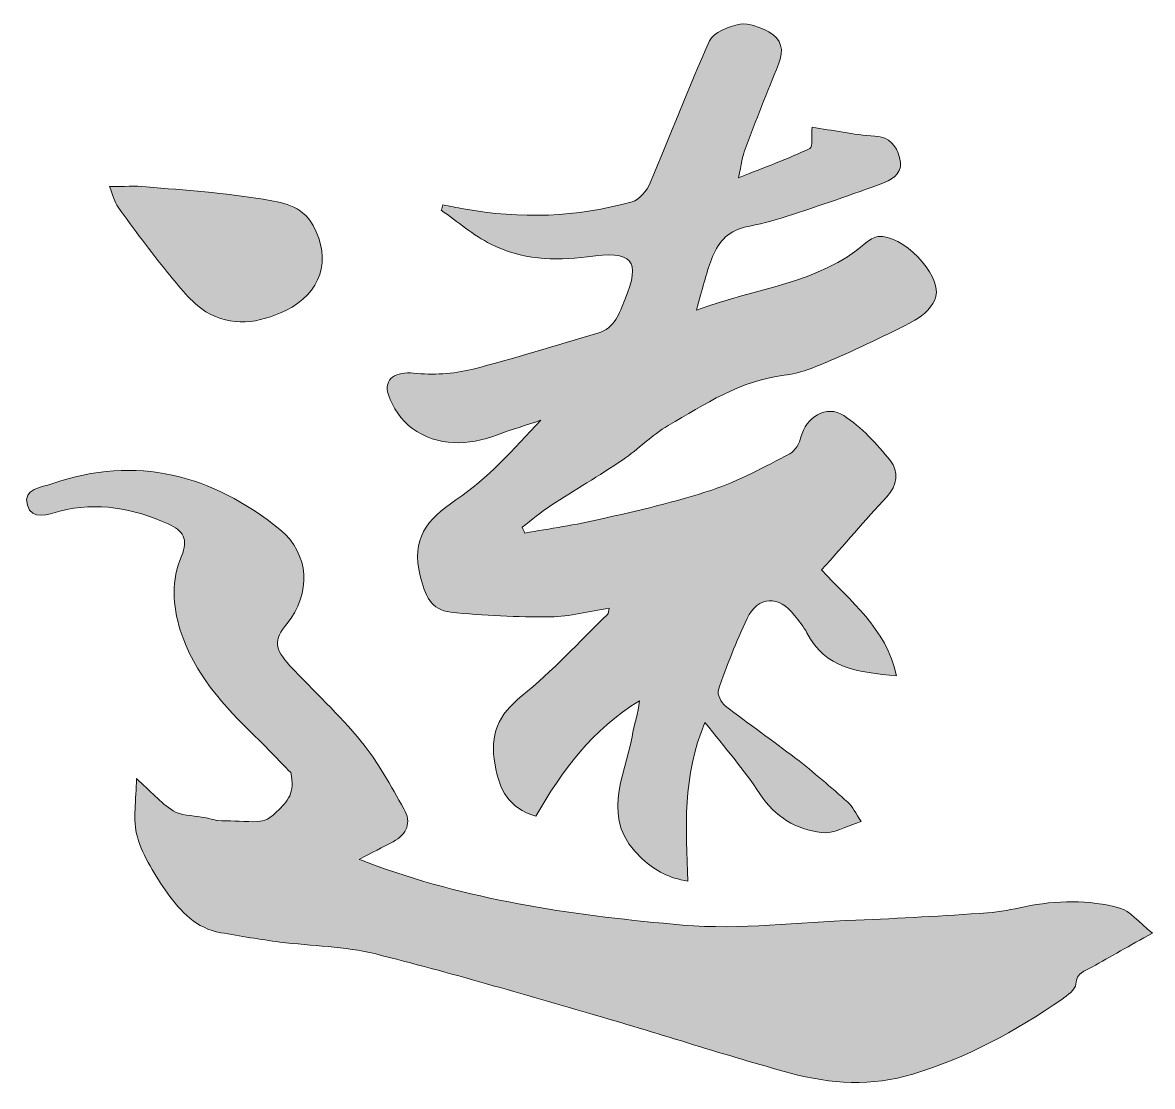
# Model space of a CAD drawing. Header units: inches. Extents: x -3272461 to -2504170, y 403793 to 1071042.
# Drawn here: x -2944894 to -2943698, y 838321 to 839447 of the extents above; entities that cross this region are included whole.
import ezdxf

# ---------------------------------------------------------------- set-up
doc = ezdxf.new("R2010")
doc.units = ezdxf.units.IN
doc.header["$LTSCALE"] = 1000
doc.header["$MEASUREMENT"] = 0
doc.layers.get('0').update_dxf_attribs({"lineweight": 18})

msp = doc.modelspace()

# ---------------------------------------------------------------- hatches: boundary and pattern name
h = msp.add_hatch(color=256)
edge = h.paths.add_edge_path(flags=0)
edge.add_spline(control_points=[(-2944165.2, 839196), (-2944159, 839212.4), (-2944148.9, 839225.8), (-2944130, 839230)], knot_values=[0, 0, 0, 0, 51.218065, 51.218065, 51.218065, 51.218065], weights=[1, 1, 1, 1], degree=3, periodic=0)
edge.add_spline(control_points=[(-2944130, 839230), (-2944115.2, 839233.2), (-2944100.3, 839236.7), (-2944085.9, 839241.4)], knot_values=[0, 0, 0, 0, 45.564726, 45.564726, 45.564726, 45.564726], weights=[1, 1, 1, 1], degree=3, periodic=0)
edge.add_spline(control_points=[(-2944085.9, 839241.4), (-2944051.1, 839252.8), (-2944016.3, 839264.4), (-2943982, 839277.4)], knot_values=[0, 0, 0, 0, 109.994376, 109.994376, 109.994376, 109.994376], weights=[1, 1, 1, 1], degree=3, periodic=0)
edge.add_spline(control_points=[(-2943982, 839277.4), (-2943971.5, 839281.3), (-2943961.7, 839289.4), (-2943966, 839303.7)], knot_values=[0, 0, 0, 0, 34.605464, 34.605464, 34.605464, 34.605464], weights=[1, 1, 1, 1], degree=3, periodic=0)
edge.add_spline(control_points=[(-2943966, 839303.7), (-2943969.7, 839316.6), (-2943976.1, 839325.4), (-2943992.1, 839326.5)], knot_values=[0, 0, 0, 0, 37.511516, 37.511516, 37.511516, 37.511516], weights=[1, 1, 1, 1], degree=3, periodic=0)
edge.add_spline(control_points=[(-2943992.1, 839326.5), (-2944014.7, 839328), (-2944037.2, 839332.7), (-2944058.7, 839335.9)], knot_values=[0, 0, 0, 0, 67.314942, 67.314942, 67.314942, 67.314942], weights=[1, 1, 1, 1], degree=3, periodic=0)
edge.add_spline(control_points=[(-2944058.7, 839335.9), (-2944059.3, 839328.1), (-2944057.6, 839315.1), (-2944061.1, 839313.4)], knot_values=[0, 0, 0, 0, 23.085635, 23.085635, 23.085635, 23.085635], weights=[1, 1, 1, 1], degree=3, periodic=0)
edge.add_spline(control_points=[(-2944061.1, 839313.4), (-2944084, 839302.4), (-2944107.9, 839293.8), (-2944136.4, 839282.5)], knot_values=[0, 0, 0, 0, 81.393183, 81.393183, 81.393183, 81.393183], weights=[1, 1, 1, 1], degree=3, periodic=0)
edge.add_spline(control_points=[(-2944136.4, 839282.5), (-2944133.2, 839297.1), (-2944132.4, 839305.3), (-2944129.6, 839312.8)], knot_values=[0, 0, 0, 0, 31.031593, 31.031593, 31.031593, 31.031593], weights=[1, 1, 1, 1], degree=3, periodic=0)
edge.add_spline(control_points=[(-2944129.6, 839312.8), (-2944118.1, 839342.9), (-2944106.3, 839372.8), (-2944094.1, 839402.7)], knot_values=[0, 0, 0, 0, 96.659971, 96.659971, 96.659971, 96.659971], weights=[1, 1, 1, 1], degree=3, periodic=0)
edge.add_spline(control_points=[(-2944094.1, 839402.7), (-2944088.1, 839417.3), (-2944090.8, 839429.5), (-2944104.4, 839436.7)], knot_values=[0, 0, 0, 0, 39.695113, 39.695113, 39.695113, 39.695113], weights=[1, 1, 1, 1], degree=3, periodic=0)
edge.add_spline(control_points=[(-2944104.4, 839436.7), (-2944113.6, 839441.6), (-2944125.4, 839446.6), (-2944134.9, 839444.9)], knot_values=[0, 0, 0, 0, 32.216004, 32.216004, 32.216004, 32.216004], weights=[1, 1, 1, 1], degree=3, periodic=0)
edge.add_spline(control_points=[(-2944134.9, 839444.9), (-2944146.7, 839442.7), (-2944163, 839436.4), (-2944167.2, 839427.2)], knot_values=[0, 0, 0, 0, 37.854248, 37.854248, 37.854248, 37.854248], weights=[1, 1, 1, 1], degree=3, periodic=0)
edge.add_spline(control_points=[(-2944167.2, 839427.2), (-2944189.7, 839377.8), (-2944208.7, 839326.8), (-2944230, 839276.9)], knot_values=[0, 0, 0, 0, 162.940741, 162.940741, 162.940741, 162.940741], weights=[1, 1, 1, 1], degree=3, periodic=0)
edge.add_spline(control_points=[(-2944230, 839276.9), (-2944233.4, 839268.8), (-2944241.4, 839259.2), (-2944249.1, 839257)], knot_values=[0, 0, 0, 0, 28.311681, 28.311681, 28.311681, 28.311681], weights=[1, 1, 1, 1], degree=3, periodic=0)
edge.add_spline(control_points=[(-2944249.1, 839257), (-2944307.8, 839240.5), (-2944367.4, 839238.5), (-2944427.4, 839249.5)], knot_values=[0, 0, 0, 0, 180.087882, 180.087882, 180.087882, 180.087882], weights=[1, 1, 1, 1], degree=3, periodic=0)
edge.add_spline(control_points=[(-2944427.4, 839249.5), (-2944434.7, 839250.8), (-2944442, 839252.2), (-2944449.4, 839253.6)], knot_values=[0, 0, 0, 0, 22.316623, 22.316623, 22.316623, 22.316623], weights=[1, 1, 1, 1], degree=3, periodic=0)
edge.add_spline(control_points=[(-2944449.4, 839253.6), (-2944449.9, 839251.8), (-2944450.5, 839249.9), (-2944451.1, 839248.1)], knot_values=[0, 0, 0, 0, 5.771272, 5.771272, 5.771272, 5.771272], weights=[1, 1, 1, 1], degree=3, periodic=0)
edge.add_spline(control_points=[(-2944451.1, 839248.1), (-2944433.7, 839235.9), (-2944417.3, 839221.5), (-2944398.5, 839212.1)], knot_values=[0, 0, 0, 0, 63.854733, 63.854733, 63.854733, 63.854733], weights=[1, 1, 1, 1], degree=3, periodic=0)
edge.add_spline(control_points=[(-2944398.5, 839212.1), (-2944366.6, 839196), (-2944331.5, 839194), (-2944296.4, 839198.9)], knot_values=[0, 0, 0, 0, 104.558746, 104.558746, 104.558746, 104.558746], weights=[1, 1, 1, 1], degree=3, periodic=0)
edge.add_spline(control_points=[(-2944296.4, 839198.9), (-2944248.9, 839205.5), (-2944239.1, 839195.5), (-2944256.9, 839153.2)], knot_values=[0, 0, 0, 0, 89.3018, 89.3018, 89.3018, 89.3018], weights=[1, 1, 1, 1], degree=3, periodic=0)
edge.add_spline(control_points=[(-2944256.9, 839153.2), (-2944262.6, 839139.5), (-2944267.1, 839123), (-2944285.5, 839117.8)], knot_values=[0, 0, 0, 0, 47.489668, 47.489668, 47.489668, 47.489668], weights=[1, 1, 1, 1], degree=3, periodic=0)
edge.add_spline(control_points=[(-2944285.5, 839117.8), (-2944330, 839105.3), (-2944374, 839090.8), (-2944418.8, 839079.6)], knot_values=[0, 0, 0, 0, 138.725523, 138.725523, 138.725523, 138.725523], weights=[1, 1, 1, 1], degree=3, periodic=0)
edge.add_spline(control_points=[(-2944418.8, 839079.6), (-2944438.6, 839074.8), (-2944460.2, 839073.4), (-2944480.4, 839075.7)], knot_values=[0, 0, 0, 0, 62.030065, 62.030065, 62.030065, 62.030065], weights=[1, 1, 1, 1], degree=3, periodic=0)
edge.add_spline(control_points=[(-2944480.4, 839075.7), (-2944498.4, 839077.6), (-2944512.7, 839070), (-2944507, 839052.8)], knot_values=[0, 0, 0, 0, 43.65304, 43.65304, 43.65304, 43.65304], weights=[1, 1, 1, 1], degree=3, periodic=0)
edge.add_spline(control_points=[(-2944507, 839052.8), (-2944502.5, 839039.6), (-2944493.3, 839025.4), (-2944482.1, 839017.4)], knot_values=[0, 0, 0, 0, 43.90798, 43.90798, 43.90798, 43.90798], weights=[1, 1, 1, 1], degree=3, periodic=0)
edge.add_spline(control_points=[(-2944482.1, 839017.4), (-2944454.3, 838997.5), (-2944423, 838998.8), (-2944391.6, 839010.4)], knot_values=[0, 0, 0, 0, 94.792275, 94.792275, 94.792275, 94.792275], weights=[1, 1, 1, 1], degree=3, periodic=0)
edge.add_spline(control_points=[(-2944391.6, 839010.4), (-2944376.5, 839016), (-2944361.1, 839020.7), (-2944345.7, 839025.8)], knot_values=[0, 0, 0, 0, 48.425693, 48.425693, 48.425693, 48.425693], weights=[1, 1, 1, 1], degree=3, periodic=0)
edge.add_spline(control_points=[(-2944345.7, 839025.8), (-2944374.6, 838995.3), (-2944402, 838963.9), (-2944435.5, 838941.4)], knot_values=[0, 0, 0, 0, 123.501583, 123.501583, 123.501583, 123.501583], weights=[1, 1, 1, 1], degree=3, periodic=0)
edge.add_spline(control_points=[(-2944435.5, 838941.4), (-2944466.8, 838920.5), (-2944483.1, 838900), (-2944473.4, 838861.2)], knot_values=[0, 0, 0, 0, 96.491121, 96.491121, 96.491121, 96.491121], weights=[1, 1, 1, 1], degree=3, periodic=0)
edge.add_spline(control_points=[(-2944473.4, 838861.2), (-2944468.2, 838840.3), (-2944462.3, 838825.1), (-2944441, 838822.7)], knot_values=[0, 0, 0, 0, 54.486351, 54.486351, 54.486351, 54.486351], weights=[1, 1, 1, 1], degree=3, periodic=0)
edge.add_spline(control_points=[(-2944441, 838822.7), (-2944406.1, 838818.9), (-2944370.7, 838817.5), (-2944335.5, 838817.8)], knot_values=[0, 0, 0, 0, 105.661691, 105.661691, 105.661691, 105.661691], weights=[1, 1, 1, 1], degree=3, periodic=0)
edge.add_spline(control_points=[(-2944335.5, 838817.8), (-2944315.1, 838818), (-2944294.7, 838823.6), (-2944273.4, 838826.8)], knot_values=[0, 0, 0, 0, 62.830699, 62.830699, 62.830699, 62.830699], weights=[1, 1, 1, 1], degree=3, periodic=0)
edge.add_spline(control_points=[(-2944273.4, 838826.8), (-2944274.1, 838823.8), (-2944274, 838821.5), (-2944275.1, 838820.4)], knot_values=[0, 0, 0, 0, 6.68476, 6.68476, 6.68476, 6.68476], weights=[1, 1, 1, 1], degree=3, periodic=0)
edge.add_spline(control_points=[(-2944275.1, 838820.4), (-2944305.1, 838791.3), (-2944333.3, 838760.1), (-2944365.7, 838734.1)], knot_values=[0, 0, 0, 0, 125.23449, 125.23449, 125.23449, 125.23449], weights=[1, 1, 1, 1], degree=3, periodic=0)
edge.add_spline(control_points=[(-2944365.7, 838734.1), (-2944391.1, 838713.8), (-2944399.9, 838693.3), (-2944394.2, 838661.3)], knot_values=[0, 0, 0, 0, 83.048712, 83.048712, 83.048712, 83.048712], weights=[1, 1, 1, 1], degree=3, periodic=0)
edge.add_spline(control_points=[(-2944394.2, 838661.3), (-2944389.4, 838634.7), (-2944380.2, 838615.5), (-2944350.9, 838606.7)], knot_values=[0, 0, 0, 0, 74.265126, 74.265126, 74.265126, 74.265126], weights=[1, 1, 1, 1], degree=3, periodic=0)
edge.add_spline(control_points=[(-2944350.9, 838606.7), (-2944323.8, 838654.6), (-2944290.8, 838698.7), (-2944241.3, 838728.9)], knot_values=[0, 0, 0, 0, 166.01808, 166.01808, 166.01808, 166.01808], weights=[1, 1, 1, 1], degree=3, periodic=0)
edge.add_spline(control_points=[(-2944241.3, 838728.9), (-2944242.7, 838715.8), (-2944247, 838703.5), (-2944249.2, 838690.9)], knot_values=[0, 0, 0, 0, 38.834269, 38.834269, 38.834269, 38.834269], weights=[1, 1, 1, 1], degree=3, periodic=0)
edge.add_spline(control_points=[(-2944249.2, 838690.9), (-2944257.1, 838647.3), (-2944284.1, 838603.8), (-2944238.6, 838561.8)], knot_values=[0, 0, 0, 0, 138.443535, 138.443535, 138.443535, 138.443535], weights=[1, 1, 1, 1], degree=3, periodic=0)
edge.add_spline(control_points=[(-2944238.6, 838561.8), (-2944223.5, 838548), (-2944210.4, 838541.8), (-2944190.1, 838537.9)], knot_values=[0, 0, 0, 0, 54.949852, 54.949852, 54.949852, 54.949852], weights=[1, 1, 1, 1], degree=3, periodic=0)
edge.add_spline(control_points=[(-2944190.1, 838537.9), (-2944192.2, 838593.9), (-2944196.1, 838648.9), (-2944172, 838706.1)], knot_values=[0, 0, 0, 0, 170.750179, 170.750179, 170.750179, 170.750179], weights=[1, 1, 1, 1], degree=3, periodic=0)
edge.add_spline(control_points=[(-2944172, 838706.1), (-2944151, 838679), (-2944130.4, 838656), (-2944113.9, 838630.3)], knot_values=[0, 0, 0, 0, 95.564653, 95.564653, 95.564653, 95.564653], weights=[1, 1, 1, 1], degree=3, periodic=0)
edge.add_spline(control_points=[(-2944113.9, 838630.3), (-2944097.8, 838605.6), (-2944075.4, 838593), (-2944048.6, 838589.4)], knot_values=[0, 0, 0, 0, 79.685179, 79.685179, 79.685179, 79.685179], weights=[1, 1, 1, 1], degree=3, periodic=0)
edge.add_spline(control_points=[(-2944048.6, 838589.4), (-2944036.4, 838587.7), (-2944022.9, 838596.2), (-2944006.7, 838601.1)], knot_values=[0, 0, 0, 0, 43.851146, 43.851146, 43.851146, 43.851146], weights=[1, 1, 1, 1], degree=3, periodic=0)
edge.add_spline(control_points=[(-2944006.7, 838601.1), (-2944012.6, 838609.8), (-2944015.6, 838616.9), (-2944020.8, 838621.6)], knot_values=[0, 0, 0, 0, 24.919164, 24.919164, 24.919164, 24.919164], weights=[1, 1, 1, 1], degree=3, periodic=0)
edge.add_spline(control_points=[(-2944020.8, 838621.6), (-2944038.8, 838637.5), (-2944057, 838653.3), (-2944076, 838668)], knot_values=[0, 0, 0, 0, 72.106112, 72.106112, 72.106112, 72.106112], weights=[1, 1, 1, 1], degree=3, periodic=0)
edge.add_spline(control_points=[(-2944076, 838668), (-2944100.5, 838687), (-2944126.1, 838704.5), (-2944150.5, 838723.6)], knot_values=[0, 0, 0, 0, 92.956996, 92.956996, 92.956996, 92.956996], weights=[1, 1, 1, 1], degree=3, periodic=0)
edge.add_spline(control_points=[(-2944150.5, 838723.6), (-2944154.9, 838727), (-2944159.4, 838736.1), (-2944157.8, 838740.4)], knot_values=[0, 0, 0, 0, 19.17138, 19.17138, 19.17138, 19.17138], weights=[1, 1, 1, 1], degree=3, periodic=0)
edge.add_spline(control_points=[(-2944157.8, 838740.4), (-2944148.8, 838766.1), (-2944139.2, 838791.5), (-2944127.4, 838816)], knot_values=[0, 0, 0, 0, 81.470705, 81.470705, 81.470705, 81.470705], weights=[1, 1, 1, 1], degree=3, periodic=0)
edge.add_spline(control_points=[(-2944127.4, 838816), (-2944115.9, 838840), (-2944093.2, 838840.7), (-2944077.2, 838819.3)], knot_values=[0, 0, 0, 0, 63.705578, 63.705578, 63.705578, 63.705578], weights=[1, 1, 1, 1], degree=3, periodic=0)
edge.add_spline(control_points=[(-2944077.2, 838819.3), (-2944072.6, 838813.2), (-2944067.4, 838807.4), (-2944064.1, 838800.7)], knot_values=[0, 0, 0, 0, 22.797035, 22.797035, 22.797035, 22.797035], weights=[1, 1, 1, 1], degree=3, periodic=0)
edge.add_spline(control_points=[(-2944064.1, 838800.7), (-2944044.7, 838762.8), (-2944009.6, 838759.1), (-2943969.3, 838755.4)], knot_values=[0, 0, 0, 0, 110.710861, 110.710861, 110.710861, 110.710861], weights=[1, 1, 1, 1], degree=3, periodic=0)
edge.add_spline(control_points=[(-2943969.3, 838755.4), (-2943980.4, 838806.3), (-2944018.6, 838834.3), (-2944048.5, 838867.4)], knot_values=[0, 0, 0, 0, 139.305714, 139.305714, 139.305714, 139.305714], weights=[1, 1, 1, 1], degree=3, periodic=0)
edge.add_spline(control_points=[(-2944048.5, 838867.4), (-2944024.7, 838894.2), (-2944002.5, 838919.9), (-2943979.6, 838944.8)], knot_values=[0, 0, 0, 0, 103.56107, 103.56107, 103.56107, 103.56107], weights=[1, 1, 1, 1], degree=3, periodic=0)
edge.add_spline(control_points=[(-2943979.6, 838944.8), (-2943968.2, 838957.1), (-2943966.9, 838971.8), (-2943975.8, 838983)], knot_values=[0, 0, 0, 0, 42.159445, 42.159445, 42.159445, 42.159445], weights=[1, 1, 1, 1], degree=3, periodic=0)
edge.add_spline(control_points=[(-2943975.8, 838983), (-2943990.1, 839000.9), (-2944006.3, 839018.4), (-2944025.2, 839030.8)], knot_values=[0, 0, 0, 0, 69.032252, 69.032252, 69.032252, 69.032252], weights=[1, 1, 1, 1], degree=3, periodic=0)
edge.add_spline(control_points=[(-2944025.2, 839030.8), (-2944043.3, 839042.8), (-2944065.5, 839028.7), (-2944070.4, 839008)], knot_values=[0, 0, 0, 0, 59.379836, 59.379836, 59.379836, 59.379836], weights=[1, 1, 1, 1], degree=3, periodic=0)
edge.add_spline(control_points=[(-2944070.4, 839008), (-2944071.9, 839001.4), (-2944076.6, 838993.2), (-2944082.1, 838990.3)], knot_values=[0, 0, 0, 0, 21.803104, 21.803104, 21.803104, 21.803104], weights=[1, 1, 1, 1], degree=3, periodic=0)
edge.add_spline(control_points=[(-2944082.1, 838990.3), (-2944109.2, 838976.4), (-2944136.2, 838961.5), (-2944164.9, 838951.9)], knot_values=[0, 0, 0, 0, 91.351934, 91.351934, 91.351934, 91.351934], weights=[1, 1, 1, 1], degree=3, periodic=0)
edge.add_spline(control_points=[(-2944164.9, 838951.9), (-2944203.3, 838939.1), (-2944243, 838930.2), (-2944282.4, 838921.1)], knot_values=[0, 0, 0, 0, 121.551509, 121.551509, 121.551509, 121.551509], weights=[1, 1, 1, 1], degree=3, periodic=0)
edge.add_spline(control_points=[(-2944282.4, 838921.1), (-2944308.9, 838914.9), (-2944336, 838911.2), (-2944362.8, 838906.4)], knot_values=[0, 0, 0, 0, 81.676214, 81.676214, 81.676214, 81.676214], weights=[1, 1, 1, 1], degree=3, periodic=0)
edge.add_spline(control_points=[(-2944362.8, 838906.4), (-2944363.7, 838908.4), (-2944364.6, 838910.5), (-2944365.5, 838912.5)], knot_values=[0, 0, 0, 0, 6.752187, 6.752187, 6.752187, 6.752187], weights=[1, 1, 1, 1], degree=3, periodic=0)
edge.add_spline(control_points=[(-2944365.5, 838912.5), (-2944355.4, 838920.3), (-2944345.7, 838928.6), (-2944335, 838935.6)], knot_values=[0, 0, 0, 0, 38.239486, 38.239486, 38.239486, 38.239486], weights=[1, 1, 1, 1], degree=3, periodic=0)
edge.add_spline(control_points=[(-2944335, 838935.6), (-2944309.9, 838952), (-2944284, 838967.1), (-2944259.1, 838983.8)], knot_values=[0, 0, 0, 0, 89.943437, 89.943437, 89.943437, 89.943437], weights=[1, 1, 1, 1], degree=3, periodic=0)
edge.add_spline(control_points=[(-2944259.1, 838983.8), (-2944242.5, 838995.1), (-2944228.2, 839010.1), (-2944210.9, 839020.2)], knot_values=[0, 0, 0, 0, 60.40609, 60.40609, 60.40609, 60.40609], weights=[1, 1, 1, 1], degree=3, periodic=0)
edge.add_spline(control_points=[(-2944210.9, 839020.2), (-2944172.3, 839042.7), (-2944134.7, 839067.8), (-2944088.2, 839073.4)], knot_values=[0, 0, 0, 0, 134.828369, 134.828369, 134.828369, 134.828369], weights=[1, 1, 1, 1], degree=3, periodic=0)
edge.add_spline(control_points=[(-2944088.2, 839073.4), (-2944071.8, 839075.4), (-2944055.5, 839081.9), (-2944040.1, 839088.6)], knot_values=[0, 0, 0, 0, 50.641183, 50.641183, 50.641183, 50.641183], weights=[1, 1, 1, 1], degree=3, periodic=0)
edge.add_spline(control_points=[(-2944040.1, 839088.6), (-2944009.6, 839101.9), (-2943979.3, 839115.9), (-2943949.9, 839131.6)], knot_values=[0, 0, 0, 0, 99.940145, 99.940145, 99.940145, 99.940145], weights=[1, 1, 1, 1], degree=3, periodic=0)
edge.add_spline(control_points=[(-2943949.9, 839131.6), (-2943940.4, 839136.7), (-2943930, 839146.9), (-2943927.6, 839156.8)], knot_values=[0, 0, 0, 0, 34.470565, 34.470565, 34.470565, 34.470565], weights=[1, 1, 1, 1], degree=3, periodic=0)
edge.add_spline(control_points=[(-2943927.6, 839156.8), (-2943921.7, 839180.7), (-2943964.3, 839223.3), (-2943988.7, 839220.1)], knot_values=[0, 0, 0, 0, 96.222997, 96.222997, 96.222997, 96.222997], weights=[1, 1, 1, 1], degree=3, periodic=0)
edge.add_spline(control_points=[(-2943988.7, 839220.1), (-2943993.3, 839219.5), (-2943998.2, 839216.6), (-2944001.8, 839213.5)], knot_values=[0, 0, 0, 0, 14.912026, 14.912026, 14.912026, 14.912026], weights=[1, 1, 1, 1], degree=3, periodic=0)
edge.add_spline(control_points=[(-2944001.8, 839213.5), (-2944052.1, 839169.9), (-2944117.3, 839166), (-2944181, 839142.4)], knot_values=[0, 0, 0, 0, 194.32497, 194.32497, 194.32497, 194.32497], weights=[1, 1, 1, 1], degree=3, periodic=0)
edge.add_spline(control_points=[(-2944181, 839142.4), (-2944174.6, 839164.6), (-2944171, 839180.7), (-2944165.2, 839196)], knot_values=[0, 0, 0, 0, 55.880095, 55.880095, 55.880095, 55.880095], weights=[1, 1, 1, 1], degree=3, periodic=0)
edge = h.paths.add_edge_path(flags=0)
edge.add_spline(control_points=[(-2944615.7, 839142), (-2944578.3, 839159.9), (-2944566.7, 839195.8), (-2944586.8, 839232)], knot_values=[0, 0, 0, 0, 107.801225, 107.801225, 107.801225, 107.801225], weights=[1, 1, 1, 1], degree=3, periodic=0)
edge.add_spline(control_points=[(-2944586.8, 839232), (-2944598.9, 839253.7), (-2944620.4, 839256.5), (-2944639.5, 839259.6)], knot_values=[0, 0, 0, 0, 62.055023, 62.055023, 62.055023, 62.055023], weights=[1, 1, 1, 1], degree=3, periodic=0)
edge.add_spline(control_points=[(-2944639.5, 839259.6), (-2944680.5, 839266.5), (-2944722.1, 839269.1), (-2944763.5, 839272.9)], knot_values=[0, 0, 0, 0, 124.701503, 124.701503, 124.701503, 124.701503], weights=[1, 1, 1, 1], degree=3, periodic=0)
edge.add_spline(control_points=[(-2944763.5, 839272.9), (-2944775.1, 839274), (-2944786.9, 839273.1), (-2944802.1, 839273.1)], knot_values=[0, 0, 0, 0, 38.614831, 38.614831, 38.614831, 38.614831], weights=[1, 1, 1, 1], degree=3, periodic=0)
edge.add_spline(control_points=[(-2944802.1, 839273.1), (-2944798.2, 839263.4), (-2944796.9, 839256.4), (-2944793.1, 839251.2)], knot_values=[0, 0, 0, 0, 23.777546, 23.777546, 23.777546, 23.777546], weights=[1, 1, 1, 1], degree=3, periodic=0)
edge.add_spline(control_points=[(-2944793.1, 839251.2), (-2944776.1, 839227.9), (-2944759, 839204.6), (-2944740.7, 839182.3)], knot_values=[0, 0, 0, 0, 86.584984, 86.584984, 86.584984, 86.584984], weights=[1, 1, 1, 1], degree=3, periodic=0)
edge.add_spline(control_points=[(-2944740.7, 839182.3), (-2944728.4, 839167.3), (-2944716.1, 839150.6), (-2944700.1, 839140.7)], knot_values=[0, 0, 0, 0, 58.36591, 58.36591, 58.36591, 58.36591], weights=[1, 1, 1, 1], degree=3, periodic=0)
edge.add_spline(control_points=[(-2944700.1, 839140.7), (-2944673.1, 839124.2), (-2944644.3, 839128.2), (-2944615.7, 839142)], knot_values=[0, 0, 0, 0, 88.379787, 88.379787, 88.379787, 88.379787], weights=[1, 1, 1, 1], degree=3, periodic=0)
edge = h.paths.add_edge_path(flags=0)
edge.add_spline(control_points=[(-2944614.5, 838810.3), (-2944588.6, 838842.2), (-2944590.2, 838884.3), (-2944622, 838910.2)], knot_values=[0, 0, 0, 0, 112.098403, 112.098403, 112.098403, 112.098403], weights=[1, 1, 1, 1], degree=3, periodic=0)
edge.add_spline(control_points=[(-2944622, 838910.2), (-2944693.4, 838968.3), (-2944773.5, 838989.4), (-2944863.1, 838958.6)], knot_values=[0, 0, 0, 0, 257.938711, 257.938711, 257.938711, 257.938711], weights=[1, 1, 1, 1], degree=3, periodic=0)
edge.add_spline(control_points=[(-2944863.1, 838958.6), (-2944874, 838954.8), (-2944894.2, 838953.6), (-2944889.1, 838935.9)], knot_values=[0, 0, 0, 0, 39.901311, 39.901311, 39.901311, 39.901311], weights=[1, 1, 1, 1], degree=3, periodic=0)
edge.add_spline(control_points=[(-2944889.1, 838935.9), (-2944884.2, 838919.2), (-2944866.9, 838926.4), (-2944854.8, 838929.5)], knot_values=[0, 0, 0, 0, 39.906656, 39.906656, 39.906656, 39.906656], weights=[1, 1, 1, 1], degree=3, periodic=0)
edge.add_spline(control_points=[(-2944854.8, 838929.5), (-2944814.7, 838940), (-2944777, 838932.4), (-2944740.1, 838916.2)], knot_values=[0, 0, 0, 0, 117.810699, 117.810699, 117.810699, 117.810699], weights=[1, 1, 1, 1], degree=3, periodic=0)
edge.add_spline(control_points=[(-2944740.1, 838916.2), (-2944724.3, 838909.3), (-2944718.4, 838899.9), (-2944726, 838882)], knot_values=[0, 0, 0, 0, 42.859218, 42.859218, 42.859218, 42.859218], weights=[1, 1, 1, 1], degree=3, periodic=0)
edge.add_spline(control_points=[(-2944726, 838882), (-2944736.7, 838856.6), (-2944735.5, 838830.1), (-2944727.3, 838803.8)], knot_values=[0, 0, 0, 0, 79.883367, 79.883367, 79.883367, 79.883367], weights=[1, 1, 1, 1], degree=3, periodic=0)
edge.add_spline(control_points=[(-2944727.3, 838803.8), (-2944712.8, 838757.4), (-2944681, 838723.3), (-2944647.2, 838690.5)], knot_values=[0, 0, 0, 0, 140.346525, 140.346525, 140.346525, 140.346525], weights=[1, 1, 1, 1], degree=3, periodic=0)
edge.add_spline(control_points=[(-2944647.2, 838690.5), (-2944635.6, 838679.2), (-2944624.6, 838667.4), (-2944610.4, 838652.9)], knot_values=[0, 0, 0, 0, 52.578677, 52.578677, 52.578677, 52.578677], weights=[1, 1, 1, 1], degree=3, periodic=0)
edge.add_spline(control_points=[(-2944610.4, 838652.9), (-2944605.4, 838631.2), (-2944613.4, 838623), (-2944625.3, 838611.3)], knot_values=[0, 0, 0, 0, 47.073419, 47.073419, 47.073419, 47.073419], weights=[1, 1, 1, 1], degree=3, periodic=0)
edge.add_spline(control_points=[(-2944625.3, 838611.3), (-2944636.6, 838600.9), (-2944638.9, 838602), (-2944649.4, 838600.9)], knot_values=[0, 0, 0, 0, 27.143306, 27.143306, 27.143306, 27.143306], weights=[1, 1, 1, 1], degree=3, periodic=0)
edge.add_spline(control_points=[(-2944649.4, 838600.9), (-2944664.5, 838601.5), (-2944675.5, 838601.7), (-2944688, 838602.2)], knot_values=[0, 0, 0, 0, 38.653325, 38.653325, 38.653325, 38.653325], weights=[1, 1, 1, 1], degree=3, periodic=0)
edge.add_spline(control_points=[(-2944688, 838602.2), (-2944688, 838602.2), (-2944699.6, 838605.2), (-2944704.7, 838605.8)], knot_values=[0, 0, 0, 0, 17.08578, 17.08578, 17.08578, 17.08578], weights=[1, 1, 1, 1], degree=3, periodic=0)
edge.add_spline(control_points=[(-2944704.7, 838605.8), (-2944714.9, 838607.8), (-2944726.8, 838607.2), (-2944734.9, 838612.5)], knot_values=[0, 0, 0, 0, 31.132616, 31.132616, 31.132616, 31.132616], weights=[1, 1, 1, 1], degree=3, periodic=0)
edge.add_spline(control_points=[(-2944734.9, 838612.5), (-2944748.2, 838621.1), (-2944759.1, 838633.5), (-2944773.7, 838646.7)], knot_values=[0, 0, 0, 0, 51.834846, 51.834846, 51.834846, 51.834846], weights=[1, 1, 1, 1], degree=3, periodic=0)
edge.add_spline(control_points=[(-2944773.7, 838646.7), (-2944773.7, 838624.2), (-2944777.9, 838603.2), (-2944772.7, 838584.8)], knot_values=[0, 0, 0, 0, 62.151543, 62.151543, 62.151543, 62.151543], weights=[1, 1, 1, 1], degree=3, periodic=0)
edge.add_spline(control_points=[(-2944772.7, 838584.8), (-2944766.6, 838563.7), (-2944753.7, 838543.9), (-2944740.9, 838525.5)], knot_values=[0, 0, 0, 0, 67.641814, 67.641814, 67.641814, 67.641814], weights=[1, 1, 1, 1], degree=3, periodic=0)
edge.add_spline(control_points=[(-2944740.9, 838525.5), (-2944727.1, 838505.8), (-2944710.2, 838488), (-2944684.4, 838483.5)], knot_values=[0, 0, 0, 0, 72.355395, 72.355395, 72.355395, 72.355395], weights=[1, 1, 1, 1], degree=3, periodic=0)
edge.add_spline(control_points=[(-2944684.4, 838483.5), (-2944663.6, 838479.9), (-2944642.7, 838476.3), (-2944621.8, 838473.6)], knot_values=[0, 0, 0, 0, 63.442265, 63.442265, 63.442265, 63.442265], weights=[1, 1, 1, 1], degree=3, periodic=0)
edge.add_spline(control_points=[(-2944621.8, 838473.6), (-2944588, 838469.3), (-2944553.2, 838469.3), (-2944520.5, 838461)], knot_values=[0, 0, 0, 0, 102.098108, 102.098108, 102.098108, 102.098108], weights=[1, 1, 1, 1], degree=3, periodic=0)
edge.add_spline(control_points=[(-2944520.5, 838461), (-2944442.1, 838441.3), (-2944364.4, 838418.4), (-2944286.7, 838395.9)], knot_values=[0, 0, 0, 0, 242.786488, 242.786488, 242.786488, 242.786488], weights=[1, 1, 1, 1], degree=3, periodic=0)
edge.add_spline(control_points=[(-2944286.7, 838395.9), (-2944218.1, 838376), (-2944150.4, 838353.7), (-2944081.6, 838334.9)], knot_values=[0, 0, 0, 0, 214.001843, 214.001843, 214.001843, 214.001843], weights=[1, 1, 1, 1], degree=3, periodic=0)
edge.add_spline(control_points=[(-2944081.6, 838334.9), (-2944039.1, 838323.3), (-2943995.3, 838320.8), (-2943952.1, 838333.8)], knot_values=[0, 0, 0, 0, 131.196002, 131.196002, 131.196002, 131.196002], weights=[1, 1, 1, 1], degree=3, periodic=0)
edge.add_spline(control_points=[(-2943952.1, 838333.8), (-2943895, 838351), (-2943843.4, 838379.3), (-2943794.4, 838412.9)], knot_values=[0, 0, 0, 0, 177.101159, 177.101159, 177.101159, 177.101159], weights=[1, 1, 1, 1], degree=3, periodic=0)
edge.add_spline(control_points=[(-2943794.4, 838412.9), (-2943788.4, 838417), (-2943779.8, 838423.3), (-2943779.5, 838429.2)], knot_values=[0, 0, 0, 0, 22.723278, 22.723278, 22.723278, 22.723278], weights=[1, 1, 1, 1], degree=3, periodic=0)
edge.add_spline(control_points=[(-2943779.5, 838429.2), (-2943778.7, 838441.5), (-2943770.1, 838442.9), (-2943762.6, 838447.1)], knot_values=[0, 0, 0, 0, 26.375551, 26.375551, 26.375551, 26.375551], weights=[1, 1, 1, 1], degree=3, periodic=0)
edge.add_spline(control_points=[(-2943762.6, 838447.1), (-2943742.7, 838458.2), (-2943722.8, 838469.5), (-2943698.5, 838483.1)], knot_values=[0, 0, 0, 0, 73.517255, 73.517255, 73.517255, 73.517255], weights=[1, 1, 1, 1], degree=3, periodic=0)
edge.add_spline(control_points=[(-2943698.5, 838483.1), (-2943713.5, 838495), (-2943722.1, 838506.5), (-2943733, 838509.5)], knot_values=[0, 0, 0, 0, 43.774862, 43.774862, 43.774862, 43.774862], weights=[1, 1, 1, 1], degree=3, periodic=0)
edge.add_spline(control_points=[(-2943733, 838509.5), (-2943766, 838518.6), (-2943800, 838518), (-2943833.8, 838510.9)], knot_values=[0, 0, 0, 0, 101.779183, 101.779183, 101.779183, 101.779183], weights=[1, 1, 1, 1], degree=3, periodic=0)
edge.add_spline(control_points=[(-2943833.8, 838510.9), (-2943846.8, 838508.2), (-2943859.8, 838505.3), (-2943872.9, 838504.4)], knot_values=[0, 0, 0, 0, 39.689253, 39.689253, 39.689253, 39.689253], weights=[1, 1, 1, 1], degree=3, periodic=0)
edge.add_spline(control_points=[(-2943872.9, 838504.4), (-2943919.4, 838501.4), (-2943965.8, 838498.5), (-2944012.3, 838496.9)], knot_values=[0, 0, 0, 0, 139.607581, 139.607581, 139.607581, 139.607581], weights=[1, 1, 1, 1], degree=3, periodic=0)
edge.add_spline(control_points=[(-2944012.3, 838496.9), (-2944073.3, 838494.7), (-2944133.8, 838486.2), (-2944195.4, 838491.6)], knot_values=[0, 0, 0, 0, 183.375986, 183.375986, 183.375986, 183.375986], weights=[1, 1, 1, 1], degree=3, periodic=0)
edge.add_spline(control_points=[(-2944195.4, 838491.6), (-2944305.6, 838501.2), (-2944414.4, 838516.2), (-2944518.9, 838553.9)], knot_values=[0, 0, 0, 0, 330.391992, 330.391992, 330.391992, 330.391992], weights=[1, 1, 1, 1], degree=3, periodic=0)
edge.add_spline(control_points=[(-2944518.9, 838553.9), (-2944524.9, 838556), (-2944530.8, 838558.4), (-2944538, 838561.1)], knot_values=[0, 0, 0, 0, 20.364919, 20.364919, 20.364919, 20.364919], weights=[1, 1, 1, 1], degree=3, periodic=0)
edge.add_spline(control_points=[(-2944538, 838561.1), (-2944524.3, 838568.2), (-2944513.1, 838573.9), (-2944502.1, 838579.8)], knot_values=[0, 0, 0, 0, 40.420343, 40.420343, 40.420343, 40.420343], weights=[1, 1, 1, 1], degree=3, periodic=0)
edge.add_spline(control_points=[(-2944502.1, 838579.8), (-2944487.3, 838587.7), (-2944482.3, 838600.1), (-2944490.6, 838614.6)], knot_values=[0, 0, 0, 0, 41.988177, 41.988177, 41.988177, 41.988177], weights=[1, 1, 1, 1], degree=3, periodic=0)
edge.add_spline(control_points=[(-2944490.6, 838614.6), (-2944504.6, 838639.1), (-2944518.1, 838664.4), (-2944535.8, 838686)], knot_values=[0, 0, 0, 0, 84.568592, 84.568592, 84.568592, 84.568592], weights=[1, 1, 1, 1], degree=3, periodic=0)
edge.add_spline(control_points=[(-2944535.8, 838686), (-2944558.9, 838714.3), (-2944586.2, 838739.2), (-2944611.2, 838766)], knot_values=[0, 0, 0, 0, 110.023734, 110.023734, 110.023734, 110.023734], weights=[1, 1, 1, 1], degree=3, periodic=0)
edge.add_spline(control_points=[(-2944611.2, 838766), (-2944628, 838783.9), (-2944628.3, 838793.4), (-2944614.5, 838810.3)], knot_values=[0, 0, 0, 0, 51.054795, 51.054795, 51.054795, 51.054795], weights=[1, 1, 1, 1], degree=3, periodic=0)

# ---------------------------------------------------------------- linework, layer by layer
for points in [[(-2944167.2, 839427.2), (-2944163, 839436.4), (-2944146.7, 839442.7), (-2944134.9, 839444.9)], [(-2944134.9, 839444.9), (-2944125.4, 839446.6), (-2944113.6, 839441.6), (-2944104.4, 839436.7)], [(-2944230, 839276.9), (-2944208.7, 839326.8), (-2944189.7, 839377.8), (-2944167.2, 839427.2)], [(-2944104.4, 839436.7), (-2944090.8, 839429.5), (-2944088.1, 839417.3), (-2944094.1, 839402.7)], [(-2944094.1, 839402.7), (-2944106.3, 839372.8), (-2944118.1, 839342.9), (-2944129.6, 839312.8)], [(-2944061.1, 839313.4), (-2944057.6, 839315.1), (-2944059.3, 839328.1), (-2944058.7, 839335.9)], [(-2944058.7, 839335.9), (-2944037.2, 839332.7), (-2944014.7, 839328), (-2943992.1, 839326.5)], [(-2943992.1, 839326.5), (-2943976.1, 839325.4), (-2943969.7, 839316.6), (-2943966, 839303.7)], [(-2944136.4, 839282.5), (-2944107.9, 839293.8), (-2944084, 839302.4), (-2944061.1, 839313.4)], [(-2944129.6, 839312.8), (-2944132.4, 839305.3), (-2944133.2, 839297.1), (-2944136.4, 839282.5)], [(-2943966, 839303.7), (-2943961.7, 839289.4), (-2943971.5, 839281.3), (-2943982, 839277.4)], [(-2944802.1, 839273.1), (-2944786.9, 839273.1), (-2944775.1, 839274), (-2944763.5, 839272.9)], [(-2944793.1, 839251.2), (-2944796.9, 839256.4), (-2944798.2, 839263.4), (-2944802.1, 839273.1)], [(-2944763.5, 839272.9), (-2944722.1, 839269.1), (-2944680.5, 839266.5), (-2944639.5, 839259.6)], [(-2944249.1, 839257), (-2944241.4, 839259.2), (-2944233.4, 839268.8), (-2944230, 839276.9)], [(-2943982, 839277.4), (-2944016.3, 839264.4), (-2944051.1, 839252.8), (-2944085.9, 839241.4)], [(-2944639.5, 839259.6), (-2944620.4, 839256.5), (-2944598.9, 839253.7), (-2944586.8, 839232)], [(-2944740.7, 839182.3), (-2944759, 839204.6), (-2944776.1, 839227.9), (-2944793.1, 839251.2)], [(-2944451.1, 839248.1), (-2944450.5, 839249.9), (-2944449.9, 839251.8), (-2944449.4, 839253.6)], [(-2944398.5, 839212.1), (-2944417.3, 839221.5), (-2944433.7, 839235.9), (-2944451.1, 839248.1)], [(-2944449.4, 839253.6), (-2944442, 839252.2), (-2944434.7, 839250.8), (-2944427.4, 839249.5)], [(-2944427.4, 839249.5), (-2944367.4, 839238.5), (-2944307.8, 839240.5), (-2944249.1, 839257)], [(-2944085.9, 839241.4), (-2944100.3, 839236.7), (-2944115.2, 839233.2), (-2944130, 839230)], [(-2944586.8, 839232), (-2944566.7, 839195.8), (-2944578.3, 839159.9), (-2944615.7, 839142)], [(-2944130, 839230), (-2944148.9, 839225.8), (-2944159, 839212.4), (-2944165.2, 839196)], [(-2944296.4, 839198.9), (-2944331.5, 839194), (-2944366.6, 839196), (-2944398.5, 839212.1)], [(-2944181, 839142.4), (-2944117.3, 839166), (-2944052.1, 839169.9), (-2944001.8, 839213.5)], [(-2944001.8, 839213.5), (-2943998.2, 839216.6), (-2943993.3, 839219.5), (-2943988.7, 839220.1)], [(-2943988.7, 839220.1), (-2943964.3, 839223.3), (-2943921.7, 839180.7), (-2943927.6, 839156.8)], [(-2944256.9, 839153.2), (-2944239.1, 839195.5), (-2944248.9, 839205.5), (-2944296.4, 839198.9)], [(-2944165.2, 839196), (-2944171, 839180.7), (-2944174.6, 839164.6), (-2944181, 839142.4)], [(-2944700.1, 839140.7), (-2944716.1, 839150.6), (-2944728.4, 839167.3), (-2944740.7, 839182.3)], [(-2944285.5, 839117.8), (-2944267.1, 839123), (-2944262.6, 839139.5), (-2944256.9, 839153.2)], [(-2943927.6, 839156.8), (-2943930, 839146.9), (-2943940.4, 839136.7), (-2943949.9, 839131.6)], [(-2944615.7, 839142), (-2944644.3, 839128.2), (-2944673.1, 839124.2), (-2944700.1, 839140.7)], [(-2943949.9, 839131.6), (-2943979.3, 839115.9), (-2944009.6, 839101.9), (-2944040.1, 839088.6)], [(-2944418.8, 839079.6), (-2944374, 839090.8), (-2944330, 839105.3), (-2944285.5, 839117.8)], [(-2944480.4, 839075.7), (-2944460.2, 839073.4), (-2944438.6, 839074.8), (-2944418.8, 839079.6)], [(-2944040.1, 839088.6), (-2944055.5, 839081.9), (-2944071.8, 839075.4), (-2944088.2, 839073.4)], [(-2944507, 839052.8), (-2944512.7, 839070), (-2944498.4, 839077.6), (-2944480.4, 839075.7)], [(-2944088.2, 839073.4), (-2944134.7, 839067.8), (-2944172.3, 839042.7), (-2944210.9, 839020.2)], [(-2944482.1, 839017.4), (-2944493.3, 839025.4), (-2944502.5, 839039.6), (-2944507, 839052.8)], [(-2944070.4, 839008), (-2944065.5, 839028.7), (-2944043.3, 839042.8), (-2944025.2, 839030.8)], [(-2944435.5, 838941.4), (-2944402, 838963.9), (-2944374.6, 838995.3), (-2944345.7, 839025.8)], [(-2944345.7, 839025.8), (-2944361.1, 839020.7), (-2944376.5, 839016), (-2944391.6, 839010.4)], [(-2944210.9, 839020.2), (-2944228.2, 839010.1), (-2944242.5, 838995.1), (-2944259.1, 838983.8)], [(-2944025.2, 839030.8), (-2944006.3, 839018.4), (-2943990.1, 839000.9), (-2943975.8, 838983)], [(-2944391.6, 839010.4), (-2944423, 838998.8), (-2944454.3, 838997.5), (-2944482.1, 839017.4)], [(-2944082.1, 838990.3), (-2944076.6, 838993.2), (-2944071.9, 839001.4), (-2944070.4, 839008)], [(-2944259.1, 838983.8), (-2944284, 838967.1), (-2944309.9, 838952), (-2944335, 838935.6)], [(-2944164.9, 838951.9), (-2944136.2, 838961.5), (-2944109.2, 838976.4), (-2944082.1, 838990.3)], [(-2944622, 838910.2), (-2944693.4, 838968.3), (-2944773.5, 838989.4), (-2944863.1, 838958.6)], [(-2943975.8, 838983), (-2943966.9, 838971.8), (-2943968.2, 838957.1), (-2943979.6, 838944.8)], [(-2944863.1, 838958.6), (-2944874, 838954.8), (-2944894.2, 838953.6), (-2944889.1, 838935.9)], [(-2944282.4, 838921.1), (-2944243, 838930.2), (-2944203.3, 838939.1), (-2944164.9, 838951.9)], [(-2944473.4, 838861.2), (-2944483.1, 838900), (-2944466.8, 838920.5), (-2944435.5, 838941.4)], [(-2943979.6, 838944.8), (-2944002.5, 838919.9), (-2944024.7, 838894.2), (-2944048.5, 838867.4)], [(-2944889.1, 838935.9), (-2944884.2, 838919.2), (-2944866.9, 838926.4), (-2944854.8, 838929.5)], [(-2944854.8, 838929.5), (-2944814.7, 838940), (-2944777, 838932.4), (-2944740.1, 838916.2)], [(-2944335, 838935.6), (-2944345.7, 838928.6), (-2944355.4, 838920.3), (-2944365.5, 838912.5)], [(-2944740.1, 838916.2), (-2944724.3, 838909.3), (-2944718.4, 838899.9), (-2944726, 838882)], [(-2944365.5, 838912.5), (-2944364.6, 838910.5), (-2944363.7, 838908.4), (-2944362.8, 838906.4)], [(-2944362.8, 838906.4), (-2944336, 838911.2), (-2944308.9, 838914.9), (-2944282.4, 838921.1)], [(-2944614.5, 838810.3), (-2944588.6, 838842.2), (-2944590.2, 838884.3), (-2944622, 838910.2)], [(-2944726, 838882), (-2944736.7, 838856.6), (-2944735.5, 838830.1), (-2944727.3, 838803.8)], [(-2944048.5, 838867.4), (-2944018.6, 838834.3), (-2943980.4, 838806.3), (-2943969.3, 838755.4)], [(-2944441, 838822.7), (-2944462.3, 838825.1), (-2944468.2, 838840.3), (-2944473.4, 838861.2)], [(-2944077.2, 838819.3), (-2944093.2, 838840.7), (-2944115.9, 838840), (-2944127.4, 838816)], [(-2944335.5, 838817.8), (-2944370.7, 838817.5), (-2944406.1, 838818.9), (-2944441, 838822.7)], [(-2944365.7, 838734.1), (-2944333.3, 838760.1), (-2944305.1, 838791.3), (-2944275.1, 838820.4)], [(-2944273.4, 838826.8), (-2944294.7, 838823.6), (-2944315.1, 838818), (-2944335.5, 838817.8)], [(-2944275.1, 838820.4), (-2944274, 838821.5), (-2944274.1, 838823.8), (-2944273.4, 838826.8)], [(-2944064.1, 838800.7), (-2944067.4, 838807.4), (-2944072.6, 838813.2), (-2944077.2, 838819.3)], [(-2944611.2, 838766), (-2944628, 838783.9), (-2944628.3, 838793.4), (-2944614.5, 838810.3)], [(-2944127.4, 838816), (-2944139.2, 838791.5), (-2944148.8, 838766.1), (-2944157.8, 838740.4)], [(-2944727.3, 838803.8), (-2944712.8, 838757.4), (-2944681, 838723.3), (-2944647.2, 838690.5)], [(-2943969.3, 838755.4), (-2944009.6, 838759.1), (-2944044.7, 838762.8), (-2944064.1, 838800.7)], [(-2944535.8, 838686), (-2944558.9, 838714.3), (-2944586.2, 838739.2), (-2944611.2, 838766)], [(-2944394.2, 838661.3), (-2944399.9, 838693.3), (-2944391.1, 838713.8), (-2944365.7, 838734.1)], [(-2944157.8, 838740.4), (-2944159.4, 838736.1), (-2944154.9, 838727), (-2944150.5, 838723.6)], [(-2944241.3, 838728.9), (-2944290.8, 838698.7), (-2944323.8, 838654.6), (-2944350.9, 838606.7)], [(-2944249.2, 838690.9), (-2944247, 838703.5), (-2944242.7, 838715.8), (-2944241.3, 838728.9)], [(-2944150.5, 838723.6), (-2944126.1, 838704.5), (-2944100.5, 838687), (-2944076, 838668)], [(-2944172, 838706.1), (-2944196.1, 838648.9), (-2944192.2, 838593.9), (-2944190.1, 838537.9)], [(-2944113.9, 838630.3), (-2944130.4, 838656), (-2944151, 838679), (-2944172, 838706.1)], [(-2944647.2, 838690.5), (-2944635.6, 838679.2), (-2944624.6, 838667.4), (-2944610.4, 838652.9)], [(-2944490.6, 838614.6), (-2944504.6, 838639.1), (-2944518.1, 838664.4), (-2944535.8, 838686)], [(-2944238.6, 838561.8), (-2944284.1, 838603.8), (-2944257.1, 838647.3), (-2944249.2, 838690.9)], [(-2944350.9, 838606.7), (-2944380.2, 838615.5), (-2944389.4, 838634.7), (-2944394.2, 838661.3)], [(-2944076, 838668), (-2944057, 838653.3), (-2944038.8, 838637.5), (-2944020.8, 838621.6)], [(-2944610.4, 838652.9), (-2944605.4, 838631.2), (-2944613.4, 838623), (-2944625.3, 838611.3)], [(-2944773.7, 838646.7), (-2944773.7, 838624.2), (-2944777.9, 838603.2), (-2944772.7, 838584.8)], [(-2944734.9, 838612.5), (-2944748.2, 838621.1), (-2944759.1, 838633.5), (-2944773.7, 838646.7)], [(-2944048.6, 838589.4), (-2944075.4, 838593), (-2944097.8, 838605.6), (-2944113.9, 838630.3)], [(-2944502.1, 838579.8), (-2944487.3, 838587.7), (-2944482.3, 838600.1), (-2944490.6, 838614.6)], [(-2944020.8, 838621.6), (-2944015.6, 838616.9), (-2944012.6, 838609.8), (-2944006.7, 838601.1)], [(-2944704.7, 838605.8), (-2944714.9, 838607.8), (-2944726.8, 838607.2), (-2944734.9, 838612.5)], [(-2944688, 838602.2), (-2944688, 838602.2), (-2944699.6, 838605.2), (-2944704.7, 838605.8)], [(-2944649.4, 838600.9), (-2944664.5, 838601.5), (-2944675.5, 838601.7), (-2944688, 838602.2)], [(-2944625.3, 838611.3), (-2944636.6, 838600.9), (-2944638.9, 838602), (-2944649.4, 838600.9)], [(-2944006.7, 838601.1), (-2944022.9, 838596.2), (-2944036.4, 838587.7), (-2944048.6, 838589.4)], [(-2944772.7, 838584.8), (-2944766.6, 838563.7), (-2944753.7, 838543.9), (-2944740.9, 838525.5)], [(-2944538, 838561.1), (-2944524.3, 838568.2), (-2944513.1, 838573.9), (-2944502.1, 838579.8)], [(-2944518.9, 838553.9), (-2944524.9, 838556), (-2944530.8, 838558.4), (-2944538, 838561.1)], [(-2944195.4, 838491.6), (-2944305.6, 838501.2), (-2944414.4, 838516.2), (-2944518.9, 838553.9)], [(-2944190.1, 838537.9), (-2944210.4, 838541.8), (-2944223.5, 838548), (-2944238.6, 838561.8)], [(-2944740.9, 838525.5), (-2944727.1, 838505.8), (-2944710.2, 838488), (-2944684.4, 838483.5)], [(-2943833.8, 838510.9), (-2943846.8, 838508.2), (-2943859.8, 838505.3), (-2943872.9, 838504.4)], [(-2943733, 838509.5), (-2943766, 838518.6), (-2943800, 838518), (-2943833.8, 838510.9)], [(-2943698.5, 838483.1), (-2943713.5, 838495), (-2943722.1, 838506.5), (-2943733, 838509.5)], [(-2944012.3, 838496.9), (-2944073.3, 838494.7), (-2944133.8, 838486.2), (-2944195.4, 838491.6)], [(-2943872.9, 838504.4), (-2943919.4, 838501.4), (-2943965.8, 838498.5), (-2944012.3, 838496.9)], [(-2944684.4, 838483.5), (-2944663.6, 838479.9), (-2944642.7, 838476.3), (-2944621.8, 838473.6)], [(-2943762.6, 838447.1), (-2943742.7, 838458.2), (-2943722.8, 838469.5), (-2943698.5, 838483.1)], [(-2944621.8, 838473.6), (-2944588, 838469.3), (-2944553.2, 838469.3), (-2944520.5, 838461)], [(-2944520.5, 838461), (-2944442.1, 838441.3), (-2944364.4, 838418.4), (-2944286.7, 838395.9)], [(-2943779.5, 838429.2), (-2943778.7, 838441.5), (-2943770.1, 838442.9), (-2943762.6, 838447.1)], [(-2943794.4, 838412.9), (-2943788.4, 838417), (-2943779.8, 838423.3), (-2943779.5, 838429.2)], [(-2943952.1, 838333.8), (-2943895, 838351), (-2943843.4, 838379.3), (-2943794.4, 838412.9)], [(-2944286.7, 838395.9), (-2944218.1, 838376), (-2944150.4, 838353.7), (-2944081.6, 838334.9)], [(-2944081.6, 838334.9), (-2944039.1, 838323.3), (-2943995.3, 838320.8), (-2943952.1, 838333.8)]]:
    msp.add_open_spline(points, degree=3)

doc.saveas('drawing.dxf')
